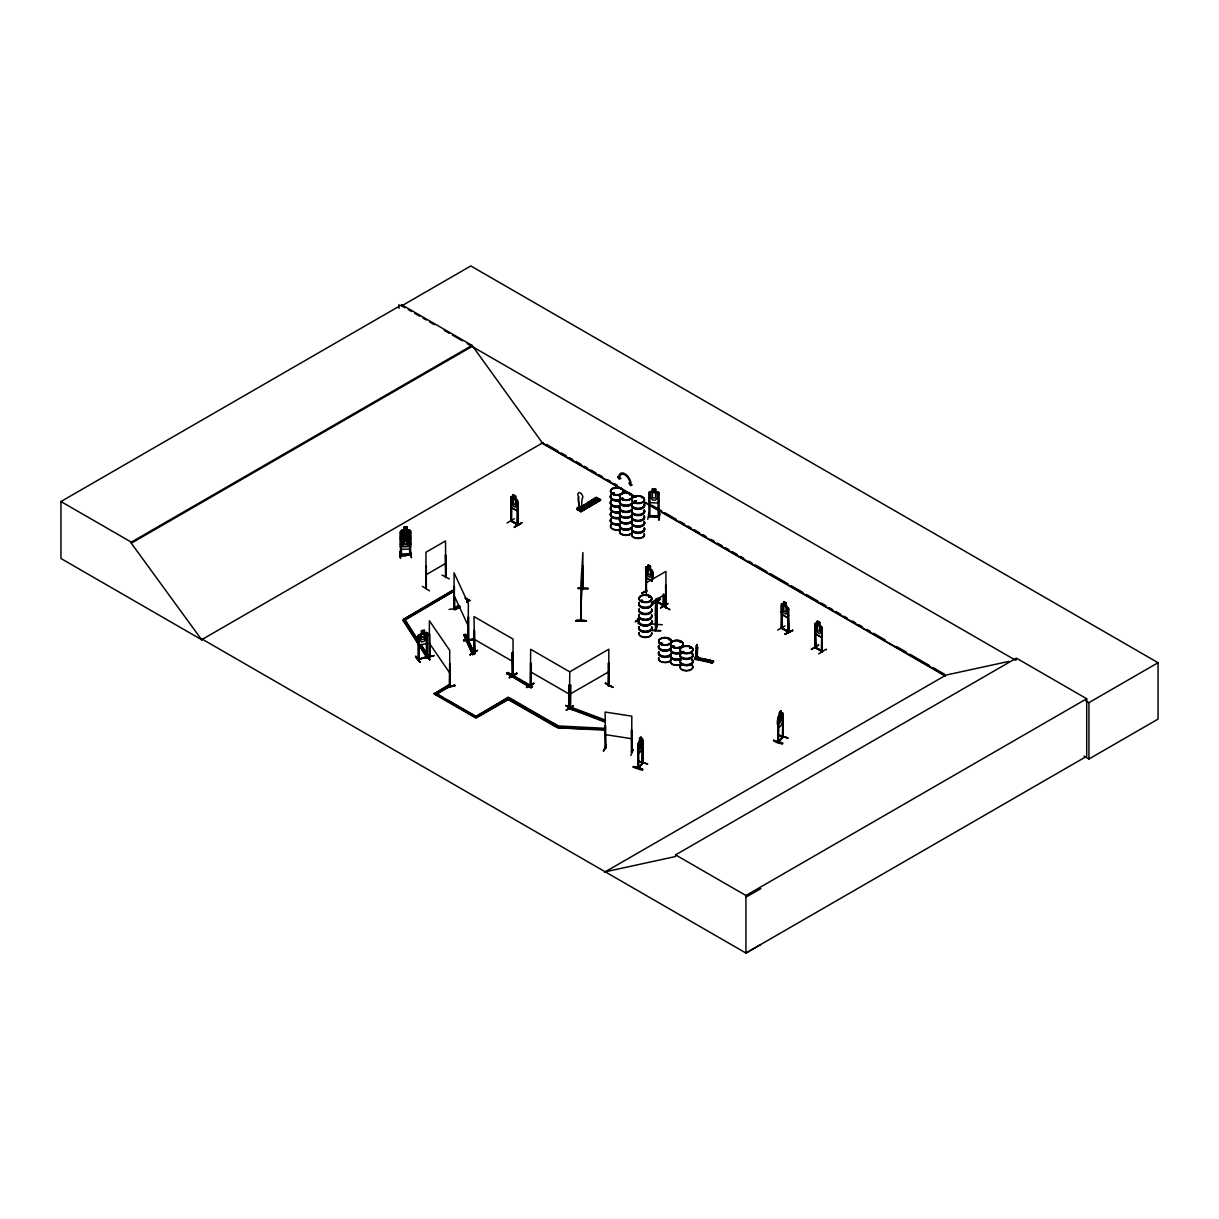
<?xml version="1.0" encoding="UTF-8"?>
<svg xmlns="http://www.w3.org/2000/svg" width="1219" height="1219" viewBox="0 0 1219 1219"><rect width="100%" height="100%" fill="white"/><g stroke="black" fill="none" stroke-linecap="round" stroke-linejoin="round"><path stroke-width="1.5" d="M575.871 620.623C578.339 618.49 598.529 622.315 575.856 620.959L586.232 620.761M655.898 630.452L655.868 600.54L655.761 630.573L657.254 624.372M655.837 630.452L657.361 624.722L656.767 625.286L656.843 600.418L657.209 625.195M697.527 648.417L697.253 657.117L696.232 658.306L695.79 650.337M656.812 611.222L656.843 607.854L655.654 615.793L655.395 613.599M581.402 509.405L582.072 498.739A3.459 2.011 59.5 0 0 582.072 494.746A3.459 2.011 59.5 0 0 578.583 492.781A3.459 2.011 59.5 0 0 578.583 496.773C576.511 502.213 582.956 509.496 577.059 507.653L577.562 509.786L597.676 498.464L577.76 509.694M581.265 597.6L581.295 620.623M583.231 566.805L583.231 589.417L583.261 566.256M696.643 656.691L695.424 656.355L695.759 657.544M696.049 648.645L696.567 644.699M696.369 658.336L696.43 645.552M695.973 656.386L696.552 656.66M697.558 647.883L697.298 649.575M643.16 763.079L638.726 767.132M660.683 630.924L652.074 630.558M778.484 719.012L778.316 742.188L778.804 719.103M580.884 606.971L582.895 575.109M656.691 600.159L655.38 606.224L655.395 630.528L656.873 624.692M713.405 661.582L695.5 658.153L695.577 656.691M580.274 507.5L579.985 506.906M429.652 656.645L430.124 657.483L429.728 634.383M449.72 686.663L449.72 650.413L429.393 620.745L429.332 657.087L430.124 656.904M450.07 685.733L449.841 685.291M417.919 659.372L419.123 659.296L418.879 636.577L418.026 636.806L418.071 659.57L426.345 656.645M604.563 730.151L558.073 727.819L558.256 725.945L508.308 697.116L474.541 717.305M642.23 749.533L638.314 753.555L642.184 749.487L642.733 746.241M782.857 720.124C780.709 731.43 774.796 727.423 778.469 716.223M422.368 586.385L429.545 590.804M660.698 630.543L652.135 630.284M649.834 493.863L648.874 494.015L649.834 493.863L649.91 516.627C644.501 514.57 663.608 516.917 657.97 516.033M648.919 499.836L649.971 502.655L657.925 503.02L659.083 500.323L657.925 503.02M647.777 519.355L648.752 513.397M655.685 491.775L655.7 488.941L652.302 488.819L652.302 491.592L650.733 492.522L650.733 497.702L652.424 500.019L655.578 500.186L657.27 498.068L657.27 492.887L655.578 491.866L655.593 489.032L652.424 488.91L652.424 491.699L648.919 492.4L648.965 516.643L659.083 517.13L659.083 492.872L655.593 491.806M659.083 492.872L657.894 491.836M658.077 494.304L659.007 494.365L658.077 494.304L658.138 517.13L659.007 517.161M659.586 513.58L658.61 519.995L659.647 513.626M659.174 520.01L659.677 513.976M695.958 656.721L697.969 656.553L696.415 656.584M633.194 767.132C637.903 764.542 651.952 774.796 633.225 767.041M633.423 766.797L642.581 769.692M773.562 740.329C792.518 744.641 777.128 745.038 773.593 740.253M773.562 740.634L782.446 743.773M591.55 503.234L591.23 502.365M620.425 489.032L621.187 489.398M621.858 498.327L621.858 499.15M622.269 499.059C623.945 498.906 620.562 497.474 623.549 498.891M629.4 494.335L630.193 494.792M633.667 502.03L635.145 501.375M634.322 502.198L635.312 501.893M635.602 502.03L634.794 501.253M641.941 497.794L642.352 497.535M642.184 497.398L641.621 497.322M642.108 600.54C641.392 602.003 641.575 599.184 642.108 601.226M642.55 600.388L642.657 601.287M648.767 596.929L649.575 596.472L648.919 596.868M649.239 596.243L649.102 596.853M649.666 596.868L648.95 596.259M661.17 643.114L660.744 643.937M661.917 643.678L660.683 643.556M662.542 643.556L660.805 643.815M669.231 639.701L668.347 639.305L669.399 639.472M672.705 645.948L673.558 645.75M674.031 646.71L673.193 645.75M673.528 646.771L673.726 645.78M680.751 641.773L680.598 642.565L680.431 641.773M680.598 642.337L680.05 642.154M682.32 652.409L682.503 651.54L683.219 652.104M683.996 652.15L683.189 652.058M690.746 647.655L689.771 647.99M690.701 647.883L689.71 647.731L690.746 647.99M655.974 600.708L656.477 598.605L656.34 612.624M655.974 601.622L656.264 600.464M655.67 604.578L656.34 602.445M656.812 600.053L656.34 601.531M655.883 609.439L656.34 607.626M606.315 745.418L603.42 751.239L606.072 745.464M655.898 629.629L655.334 630.497L655.319 629.583M662.313 624.753L651.997 624.037M424.684 657.894L434.299 655.639M579.269 507.302L579.345 508.125M712.429 662.831L694.784 659.311L694.998 657.818L711.424 661.536M712.064 663.456L713.481 661.064L711.728 660.637L710.387 662.679L711.728 660.637M713.145 661.947L713.481 661.064M566.088 705.938C588.945 719.393 550.546 696.415 573.494 709.763M573.463 710.144L566.119 705.557M579.726 507.774L580.015 507.013L578.339 507.089L578.339 509.557L578.507 506.982M454.397 586.446L454.23 609.607L453.818 608.144L458.694 605.325M468.721 638.954L468.721 639.868L468.446 616.738L468.279 639.899L468.34 603.603L454.047 572.793L454.154 609.53M517.008 510.7L517.968 508.491M510.67 504.376L511.416 507.561L517.054 510.822L517.877 508.43M652.043 581.189L652.866 571.406L646.42 566.759L645.735 567.384M787.764 617.85L788.586 615.565L787.672 617.896L782.034 614.65L781.379 611.405M822.246 635.008L821.347 637.339L815.709 634.078L815.039 630.848M409.386 546.402L410.635 543.628L409.477 546.493L401.508 546.706L400.563 543.979M403.839 529.991L400.442 531.088L400.472 546.615L401.508 549.342L409.477 549.053L410.635 546.188L410.62 530.707L407.237 529.899M400.442 538.524L401.493 541.251L409.462 541.023L410.635 538.234M415.42 656.797C426.985 669.444 413.774 656.401 415.908 656.264M639.487 741.259L638.634 743.057L638.726 767.863L637.857 767.391L638.695 766.98M779.611 715.142L779.52 712.338L781.227 710.647L779.52 712.338L778.758 716.94L779.566 723.476L781.897 718.783L781.074 710.768M507.028 522.981L514.357 518.761M642.017 593.363L646.436 590.788M605.203 747.43L605.508 748.603L605.127 725.747M631.351 729.8L631.64 752.672L631.716 730.074M631.213 751.971L631.838 752.367M630.772 755.46L633.423 749.685M777.661 630.071L785.051 625.941M811.321 649.498L818.711 644.912L811.397 649.148M470.092 654.862L477.36 650.611M526.745 687.577L534.029 683.295L530.326 685.642M653.11 603.771L660.408 599.169M706.167 660.622L705.603 660.546M418.285 658.717L418.742 658.275M427.519 656.386L426.543 656.614M474.74 653.247L473.993 630.269L474.115 652.835M512.041 674.305L513.153 674.564L512.056 674.503M513.016 675.311L513.047 639.122L473.993 616.57L474.663 653.171M531.149 685.276L530.326 684.819L530.996 686.099L530.646 662.984L530.402 685.764L530.646 649.27L569.715 671.837L608.845 649.194L608.784 685.459M604.472 721.861L569.41 708.666L569.456 685.688L570.431 685.063L568.801 685.307L568.694 707.843L568.968 706.837L570.187 707.325M569.959 707.37L570.766 706.898L569.806 707.111M570.431 706.807L569.959 708.193L570.035 685.596M657.254 625.195L656.691 601.013M656.797 601.942L664.065 606.041L664.233 594.567M663.319 594.339L663.319 605.706L663.715 604.639M657.011 601.729L664.294 605.813L663.486 604.594M399.923 552.055L400.457 558.028M400.457 557.708L399.984 551.704L400.533 558.15M511.264 520.65C507.272 519.157 529.168 531.682 510.883 520.909M517.13 524.033C526.334 528.269 500.643 515.119 517.161 524.079M515.561 495.904L516.597 505.565L515.393 507.089L513.153 505.794L511.95 502.883L513.153 494.518L515.561 495.904L515.485 498.723L517.968 501.039L517.633 524.719M781.364 628.242L782.141 603.42L788.586 608.113L788.586 632.371L781.272 628.212L781.379 603.969M781.836 627.739L782.248 628.394M821.545 650.626L822.505 650.839L814.901 647.609L815.039 623.412L815.816 622.863L822.17 627.602L822.246 651.799L822.17 627.556L821.332 626.139M815.999 647.076L815.237 646.603M815.999 647.899L815.252 624.92L815.74 648.051M822.246 650.976L821.423 651.373L821.774 628.684M638.223 767.711L643.16 762.256L642.306 762.591M642.215 763.49L642.108 738.333L637.857 743.971L638.421 753.586M643.068 763.185L642.748 740.451L642.261 763.536M778.347 740.771L777.996 742.097L782.933 736.017M778.819 741.685L778.042 741.213M782.446 737.297L783.284 736.962L778.347 741.594M642.565 769.235L633.438 766.446M608.479 685.992L608.769 684.59L608.555 685.962M425.919 588.472L425.98 552.237L445.514 540.962L445.773 577.364M629.522 494.853L629.659 494.259M633.667 501.74L634.459 501.405M634.093 501.42L634.474 502.243M641.788 600.251L640.981 601.028M648.615 596.624L649.392 596.518L648.615 596.792M648.721 596.761L649.437 596.518M660.637 643.495L661.445 643.022M669.322 639.64L668.698 639.289M672.766 646.116L673.558 646.71M683.935 652.043L682.381 652.287M694.998 657.818L696.75 658.245L696.643 659.372L697.969 656.553M707.249 659.753L705.496 659.129L704.155 660.972M707.249 659.555L705.923 661.399M708.803 659.936C705.938 664.858 708.727 657.879 710.555 660.546M710.555 660.348L709.229 662.191M408.822 541.465L407.131 543.735L403.961 543.857L402.27 541.693M424.486 632.783L427.61 632.981L426.543 643.464L419.168 645.232L418.208 635.267L421.378 633.56M400.259 554.234L401.188 554.142M400.259 555.056L401.417 555.224L401.295 532.474L400.365 532.49L400.487 555.315L400.472 554.157M409.554 532.231L410.513 532.413L409.554 532.231L409.691 555.041C412.296 551.658 404.998 558.5 400.487 555.285M409.691 555.011L410.605 554.752M638.36 745.129L638.238 768.305L638.238 745.708M643.068 740.558L642.306 740.939M638.665 761.25L647.761 764.1L638.421 761.113M642.748 763.003L638.375 767.406M638.329 768.214L643.068 763.109M778.484 716.3L782.857 712.688L782.705 737.525L782.888 714.334L783.284 736.962L778.453 742.097M782.385 737.419L782.888 714.334M783.207 714.441L782.43 714.822M778.591 735.331L787.916 738.028L778.789 735.133M787.916 738.028L778.56 734.981M400.457 536.619L401.539 535.522L409.432 535.309L410.635 536.238L407.237 535.111M400.579 536.65L403.961 535.598L402.27 536.512L402.27 544.314L403.977 546.478L407.131 546.371L408.837 544.085L408.822 536.284L407.131 535.415M579.391 508.079L578.842 507.5L581.554 509.313M609.165 685.642L609.089 663.045L608.174 663.288L608.357 686.023L609.089 663.045M605.569 720.17L570.507 706.974L569.41 707.949L604.472 721.145M569.41 708.666L570.507 707.69L570.431 685.063M657.97 516.856L658.184 515.987L649.681 515.85M454.017 609.119L454.717 609.561L454.641 597.828M589.6 502.365L589.326 503.249M589.432 502.746L591.413 502.731M591.428 503.157L589.63 503.31M591.245 503.538L591.535 502.655M401.219 554.477L401.417 555.224M410.62 554.142L400.304 554.462L410.407 554.173M409.386 529.854L410.513 530.814L410.62 554.95M605.462 748.588L605.584 725.808M612.624 493.558L614.391 493.223M641.072 600.586L642.123 600.388M683.539 651.495L682.137 652.043M683.478 651.967L682.731 651.693M510.746 521.168L510.746 496.895L511.553 496.453M646.436 591.901L645.659 567.307L648.066 567.704M781.379 604.091L782.171 603.527M642.672 763.582L642.733 738.805M638.543 622.071L637.979 623.336L639.244 623.96M638.543 622.543L639.244 623.488M639.259 622.223L639.426 623.199M639.259 622.696L639.426 623.671M600.647 500.14L580.96 511.675L600.662 500.125L596.457 497.809M597.371 497.962L579.101 508.11M597.417 498.144L596.624 497.702M598.057 500.384L579.741 510.974L580.793 511.401L600.373 499.638L596.655 497.565M600.357 499.348L580.518 511.447L580.762 509.74L582.743 508.567L580.473 509.588L580.473 510.761L577.334 508.993L579.33 506.647M600.175 499.881L580.549 511.462M426.315 565.753L426.315 588.64M445.514 577.562L445.514 554.675L445.834 577.379M442.04 575.078L449.369 578.934M665.589 585.303L665.848 607.991L666.168 585.257M662.603 605.432L669.962 609.698L662.45 605.508M578.583 496.773L579.055 508.049L579.04 506.479M580.153 507.089L595.055 498.708M587.588 502.609C598.499 507.409 582.301 503.203 589.569 501.436L593.272 503.828L589.569 501.436M591.352 500.399C602.262 505.184 586.065 500.979 593.333 499.226L597.036 501.603L593.333 499.226M594.674 498.434C605.584 503.234 589.386 499.028 596.655 497.261M595.314 499.013L577.242 509.603L577.958 509.999M579.741 510.974L599.657 499.226M473.917 651.952L474.42 653.399L474.663 630.65M474.115 652.028L474.359 652.531M470.153 654.984L477.421 650.26L470.153 654.512M512.757 675.524L512.391 652.439L512.742 675.555L513.123 674.518M531.149 686.099L531.316 663.365M512.132 675.143L512.391 652.439M517.054 673.574L509.359 677.612L516.688 672.964M517.024 673.513L509.466 677.612M509.359 677.612L516.704 673.33M653.171 603.893L660.454 599.169L653.171 603.42M663.319 604.822L657.513 601.714L664.309 605.066M660.546 608.098L667.921 603.832M660.591 607.656L667.875 603.435M533.678 683.204L526.395 687.455L529.153 686.327M605.355 683.387L613.127 687.348L605.767 683.143M573.326 705.618L566.027 710.327L573.372 706.03M402.27 539.133L403.977 538.158L400.457 539.118L401.584 538.173L409.401 537.96L410.529 538.844M202.537 639.32L201.744 639.792L60.95 558.5L60.95 501.542L401.721 304.796L472.073 345.404L542.425 442.985L636.135 497.093M401.721 304.796L401.721 305.847L470.824 265.955L1158.05 662.725L1158.05 719.103L1088.948 758.995L1084.011 756.13M60.95 501.542L131.302 542.15L472.073 345.404M760.839 944.542L745.921 953.045L202.445 639.274L201.638 639.731L131.302 543.202L472.073 346.455M201.638 639.731L543.217 442.527M510.746 496.895L513.229 497.428L513.229 494.655M510.959 498.403L511.035 520.924M517.633 523.896L517.252 524.932L517.481 502.167L518.136 525.008M518.136 502.548L517.222 502.319M511.416 507.561L517.146 510.776M425.98 574.789L445.514 563.513M514.418 526.867C537.244 514.22 498.784 536.436 521.793 522.707M403.565 619.298L452.386 590.407L453.818 591.215L404.982 620.121L403.093 620.517L453.818 591.215M405.196 618.353L452.386 591.108L453.818 591.931M455.434 607.9L458.694 606.026M454.017 608.174L455.236 608.951L460.127 606.133M466.633 602.384L469.879 600.495L465.201 598.499M453.818 608.845L455.236 609.668L460.127 606.849M645.659 567.307L646.36 591.855L646.619 569.151L645.689 568.923L646.39 595.832M434.055 693.23L475.974 717.427L509.725 698.639L475.974 718.128L434.055 693.931L448.714 684.773L450.131 685.596L435.488 694.754L450.131 686.297L448.714 685.474L435.686 692.986M650.382 569.136L650.55 566.271L648.142 564.885L646.939 573.25L648.142 576.16L650.382 577.456L651.586 575.932L651.586 570.751L650.382 569.136L652.104 569.943L652.79 578.842M645.659 574.743L646.405 577.943L652.119 581.143M652.211 580.198L652.455 572.534L653.125 578.553M653.125 572.915L652.211 572.686M646.405 577.943L652.074 581.021M646.39 582.682L665.924 571.406L665.879 608.007M646.619 590.865L645.613 590.606L646.436 591.078M646.481 590.468L641.682 593.242L646.695 590.925M506.601 673.254L508.033 672.431L532.444 686.526L531.012 688.049L506.601 673.254L531.012 687.348L532.444 686.526M506.601 673.955L508.033 673.132L527.553 684.408M651.266 602.415L665.924 593.958M637.491 618.703C641.103 618.46 631.213 624.585 638.786 619.465M635.389 621.431L639.305 619.755L635.389 621.903M476.157 716.376L508.308 697.817L541.983 717.26M508.003 698.578L509.435 697.756L508.003 699.295L556.824 726.768L558.256 725.945L604.731 728.292M569.776 694.297L608.845 671.745M508.003 699.295L556.824 727.484L558.256 726.661L569.41 727.225M786.026 603.07L783.771 601.592L783.771 604.548L782.583 604.776L782.583 609.957L783.771 612.867L786.026 614.163L787.215 612.639L786.179 602.978L786.103 605.797M781.989 606.011L781.333 605.63L781.943 628.562M787.885 632.006L788.099 609.241L788.83 632.219L781.562 627.983L788.51 631.503M788.754 609.622L787.84 609.393M782.065 628.014L788.586 631.549M785.051 633.941L792.777 630.391L785.097 634.002M792.472 630.177L785.051 634.413L792.761 630.36M817.37 621.081L816.242 629.4L817.446 632.311L819.686 633.606L820.89 632.082L819.854 622.421L817.37 621.081L817.446 623.808M819.777 622.467L817.446 621.218M822.429 629.065L821.515 628.821M815.709 634.078L821.377 637.171M815.74 647.457L822.063 650.916M818.711 653.841L826.086 649.178L826.452 649.849M604.441 872.286L946.02 675.067L1008.951 661.384M605.233 871.814L675.585 856.515L675.585 854.885L1016.356 658.138L1086.708 698.746L1086.708 756.298L745.921 953.045L745.921 895.493L1086.708 698.746M1016.356 659.769L1015.564 660.241L467.167 343.621M1085.687 700.727L1088.948 702.616L1158.05 662.725M648.904 515.546L649.849 515.53L649.681 516.673M648.904 516.368L659.007 516.856M745.921 897.138L760.839 888.636M622.879 499.059L621.919 499.028M634.2 501.649L635.069 501.649M642.611 601.165L641.042 600.921M418.102 659.296L427.397 656.965M418.94 659.372L418.879 636.577M705.237 659.921L706.41 660.104M426.437 634.657L427.442 634.627L426.437 634.657L426.62 657.437L426.589 634.84M419.016 636.775L418.026 636.806M430.094 659.647L426.909 655.502M421.332 630.726L424.441 629.949L424.38 632.89L425.949 633.423L425.949 638.604L424.38 641.224L421.469 641.956L419.915 640.127L419.915 634.947L421.469 633.621L421.378 630.787M589.844 502.502L590.986 502.487M591.017 503.401L589.859 503.417M613.02 493.009L614.026 493.009M613.98 493.893L612.867 493.802M661.262 643.205L662.207 643.571L661.612 642.962M673.056 646.116L673.985 646.42M449.308 686.251L449.704 663.532L450.055 686.51M446.657 687.44L454.748 685.139L445.331 688.049M446.931 687.729L454.931 685.825M403.093 619.816L427.061 657.209L428.936 657.513L427.061 657.91L403.093 620.517M663.486 605.416L663.563 594.186M517.405 524.673L517.481 502.167M645.872 590.453L646.329 591.901M781.516 627.16L781.699 627.236M815.13 623.488L815.237 647.426L822.429 651.586M821.697 651.19L821.774 636.196M426.635 656.584L427.397 656.142M449.049 609.409L459.167 608.022M463.555 640.219L473.688 639.426L463.57 640.295M473.688 639.396L463.708 640.981M463.769 634.718L465.704 634.413L474.648 653.674L472.698 654.679L463.769 634.718L472.698 654.679M463.769 635.419L465.704 634.413M472.698 653.978L474.648 653.674M400.472 555.011L410.513 554.965M426.711 657.391L427.29 634.429M418.208 659.555L427.534 657.148L427.61 632.981M605.416 683.265L612.791 687.47M631.655 752.641L631.808 716.163L605.127 712.048L605.63 748.375M622.315 498.175L623.549 498.586M569.41 708.239L569.776 671.745M815.618 648.005L815.374 646.679M403.855 532.733L407.237 532.612M407.131 532.703L403.961 532.825L403.977 544.253L407.131 544.146L407.116 530.92L403.961 531.012L403.855 538.067M407.253 535.171L403.855 535.507M403.961 536.451L407.131 536.345M407.253 537.945L410.635 538.737M403.977 539.072L407.131 538.966M403.961 541.632L407.131 541.526M403.839 527.217L407.222 527.05L407.116 529.991L408.822 530.859L408.822 536.04L407.116 538.31L403.961 538.402L402.255 536.238L402.255 531.057L403.961 530.082L403.839 527.157L407.237 527.126M401.523 530.067L409.432 529.762M403.961 536.192L407.116 536.101M409.462 541.023L401.493 541.251M410.346 551.872L411.443 557.83L410.346 551.399M577.913 588.503L588.259 588.701M582.865 589.402L582.895 552.557L580.884 584.419L580.869 620.745M575.871 620.684L586.232 620.837M580.564 727.773L593.577 728.429M604.563 729.45L558.073 727.819M657.833 491.988L650.047 491.562L649.041 492.446L649.041 499.836M613.706 493.025L612.715 493.695M577.075 509.313L581.052 511.706M429.652 659.692L425.37 653.856M605.127 734.6L631.808 738.714M429.697 656.675L430.155 657.452L430.078 645.735M697.664 647.472L697.116 646.878L697.695 647.914M697.862 657.468L696.11 657.056L713.572 661.338L695.927 657.59M694.998 658.61L712.521 662.816M777.89 717.823L778.042 742.036M642.108 738.333L641.057 739.689L641.011 736.733L639.381 738.455L639.533 741.289L637.766 743.94L637.857 768.214M641.103 739.537L640.95 747.978L639.442 749.594L638.634 748.237M663.867 605.965L663.989 594.72M569.075 707.66L569.044 685.154M577.532 710.327L570.279 707.629L570.69 685.215M581.036 711.637L602.064 719.56M788.144 630.97L788.48 632.371M633.971 502.167L634.901 502.441A6.461 3.733 0 0 0 633.484 503.005M407.131 538.036L408.837 538.905M578.507 509.451L579.65 510.091L579.452 507.5M401.721 305.847L404.998 307.737M408.274 309.626L411.55 311.515M414.81 313.405L419.717 316.239M422.993 318.129L426.269 320.018M429.545 321.907L434.452 324.742M444.265 330.41L449.171 333.244M452.447 335.134L462.26 340.787M546.508 444.417L558.012 451.06M561.304 452.965L566.241 455.815M569.517 457.704L572.808 459.609M576.099 461.498L581.036 464.348M584.328 466.252L587.604 468.157M590.895 470.046L595.832 472.896M599.123 474.8L602.399 476.69M607.336 479.539L610.628 481.444M613.919 483.333L617.195 485.238M651.723 505.169L661.597 510.868M664.873 512.757L676.393 519.401M679.669 521.305L684.606 524.155M687.897 526.044L691.188 527.949M694.48 529.854L699.401 532.688M702.693 534.592L705.984 536.497M710.906 539.331L714.197 541.236M717.488 543.141L722.425 545.99M725.716 547.88L728.992 549.784M732.284 551.674L737.221 554.523M740.512 556.428L743.788 558.317M748.725 561.167L752.016 563.071M755.308 564.961L766.812 571.604M770.103 573.509L788.19 583.947M791.466 585.851L802.986 592.495M806.262 594.384L817.781 601.043M821.057 602.933L825.994 605.782M829.286 607.687L832.577 609.576M835.868 611.481L840.79 614.33M844.081 616.22L847.373 618.124M852.294 620.974L855.586 622.863M858.877 624.768L862.168 626.657M867.105 629.507L870.381 631.412M873.673 633.301L885.177 639.96M896.696 646.603L906.555 652.287M909.846 654.192L929.579 665.574M932.855 667.479L944.375 674.122M644.348 501.832L945.213 675.539M541.343 442.832L635.358 497.123M643.617 501.878L945.456 676.149M783.695 601.637L786.179 602.978M787.703 617.728L782.171 614.544L781.455 611.435M788.769 632.143L788.099 609.241M815.039 647.685L822.17 651.754M648.142 565.067L650.382 566.363M511.477 496.499L517.008 499.699M637.491 619.176L638.786 619.922M465.201 597.798L469.879 600.495M473.993 639.122L513.047 661.673M530.646 671.837L569.715 694.388M403.565 618.597L418.955 641.224M545.228 719.134L558.256 725.945M438.535 694.876L443.411 697.695M446.672 699.569L475.974 716.482L436.905 693.931M675.585 854.885L745.921 895.493M659.007 516.094L658.854 517.176M425.37 654.313L429.56 659.784M415.831 656.325L420.098 662.207M415.77 656.706L419.961 662.176M426.452 632.204L418.208 635.267M434.132 655.456L424.715 657.559M454.946 685.87L454.748 685.139M429.743 657.513L429.332 656.264M429.393 643.297L449.72 672.964M420.951 644.333L428.936 656.797M416.959 638.817L404.982 619.42M420.951 645.049L428.936 657.513M454.047 595.344L468.34 626.155M466.45 636.729L474.648 654.374M400.457 544.055L401.508 546.706M400.457 546.554L401.508 549.342M473.566 639.076L463.57 640.615M697.055 644.455L697.253 646.908M777.951 725.198L778.545 727.469M655.639 610.414L655.883 611.664L656.477 598.605M401.295 532.474L400.365 532.49M1088.948 702.616L1088.948 758.995M821.438 650.519L821.438 651.327M788.419 608.159L788.419 615.549M782.248 613.386L782.324 628.455M781.135 710.616L781.181 713.572M657.681 598.346L657.407 602.308L657.437 598.499M582.743 508.567L582.743 510.045M582.453 508.414L582.453 509.588M511.63 506.312L511.447 521.534L511.37 498.937M468.462 600.388L467.029 601.211M398.963 304.582L398.963 308.316M131.302 542.15L131.302 543.202M639.152 614.757A6.43 3.718 0 0 0 645.369 619.435A6.43 3.718 0 0 0 651.586 614.757A6.476 3.733 0 0 1 645.369 619.602A6.476 3.733 0 0 1 639.122 614.894M651.601 603.664A6.445 3.718 0 0 1 645.369 608.357A6.445 3.718 0 0 1 639.137 603.664M651.601 602.628A6.445 3.718 0 0 1 645.369 607.306A6.445 3.718 0 0 1 639.137 602.628M651.601 609.881A6.445 3.718 0 0 1 645.369 614.574A6.445 3.718 0 0 1 639.137 609.881M651.693 609.515A6.552 3.779 0 0 1 645.369 614.269A6.552 3.779 0 0 1 639.046 609.515M651.693 609.195A6.552 3.779 0 0 1 645.369 613.949A6.552 3.779 0 0 1 639.046 609.195M651.601 608.845A6.445 3.718 0 0 1 645.369 613.538A6.445 3.718 0 0 1 639.137 608.845M651.693 603.283A6.552 3.779 0 0 1 645.369 608.052A6.552 3.779 0 0 1 639.046 603.283M651.693 602.963A6.552 3.779 0 0 1 645.369 607.732A6.552 3.779 0 0 1 639.046 602.963M651.616 615.336A6.476 3.733 0 0 1 645.369 620.044A6.476 3.733 0 0 1 639.122 615.336M651.586 615.671A6.43 3.718 0 0 1 645.369 620.334A6.43 3.718 0 0 1 639.152 615.671M651.586 632.493A6.43 3.718 0 0 1 645.369 637.171A6.43 3.718 0 0 1 639.152 632.493M651.601 621.4A6.445 3.718 0 0 1 645.369 626.094A6.445 3.718 0 0 1 639.137 621.4M651.601 620.364A6.445 3.718 0 0 1 645.369 625.042A6.445 3.718 0 0 1 639.137 620.364M651.601 627.617A6.445 3.718 0 0 1 645.369 632.311A6.445 3.718 0 0 1 639.137 627.617M651.693 627.252A6.552 3.779 0 0 1 645.369 632.006A6.552 3.779 0 0 1 639.046 627.252M651.693 626.932A6.552 3.779 0 0 1 645.369 631.686A6.552 3.779 0 0 1 639.046 626.932M651.601 626.581A6.445 3.718 0 0 1 645.369 631.274A6.445 3.718 0 0 1 639.137 626.581M651.693 621.02A6.552 3.779 0 0 1 645.369 625.789A6.552 3.779 0 0 1 639.046 621.02M651.693 620.7A6.552 3.779 0 0 1 645.369 625.469A6.552 3.779 0 0 1 639.046 620.7M651.601 632.844A6.445 3.718 0 0 1 645.369 637.537A6.445 3.718 0 0 1 639.137 632.844M644.257 515.759A6.415 3.703 0 0 1 638.055 520.422A6.415 3.703 0 0 1 631.853 515.759M644.394 504.3A6.552 3.779 0 0 1 638.055 509.054A6.552 3.779 0 0 1 631.732 504.3M633.423 502.594A6.552 3.779 0 0 1 636.364 501.618M644.302 504.666A6.461 3.733 0 0 1 638.055 509.374A6.461 3.733 0 0 1 631.823 504.666M644.394 503.98A6.552 3.779 0 0 1 638.055 508.734A6.552 3.779 0 0 1 631.732 503.98M633.423 502.274A6.552 3.779 0 0 1 636.364 501.299M644.287 503.63A6.445 3.718 0 0 1 638.055 508.323A6.445 3.718 0 0 1 631.838 503.63M633.499 501.969A6.445 3.718 0 0 1 636.394 500.994M644.287 510.898A6.445 3.718 0 0 1 638.055 515.576A6.445 3.718 0 0 1 631.838 510.898M644.394 510.517A6.552 3.779 0 0 1 638.055 515.287A6.552 3.779 0 0 1 631.732 510.517M644.394 510.197A6.552 3.779 0 0 1 638.055 514.967A6.552 3.779 0 0 1 631.732 510.197M644.302 509.847A6.461 3.733 0 0 1 638.055 514.54A6.461 3.733 0 0 1 631.823 509.847M644.318 516.109A6.476 3.733 0 0 1 638.055 520.803A6.476 3.733 0 0 1 631.808 516.109M644.257 516.688A6.415 3.703 0 0 1 638.055 521.351A6.415 3.703 0 0 1 631.853 516.688M644.272 533.48A6.43 3.718 0 0 1 638.055 538.158A6.43 3.718 0 0 1 631.838 533.48M644.318 516.368A6.476 3.733 0 0 1 638.055 521.077A6.476 3.733 0 0 1 631.808 516.368M644.302 522.402A6.461 3.733 0 0 1 638.055 527.111A6.461 3.733 0 0 1 631.823 522.402M644.287 521.366A6.445 3.718 0 0 1 638.055 526.059A6.445 3.718 0 0 1 631.838 521.366M644.287 528.635A6.445 3.718 0 0 1 638.055 533.312A6.445 3.718 0 0 1 631.838 528.635M644.394 528.254A6.552 3.779 0 0 1 638.055 533.023A6.552 3.779 0 0 1 631.732 528.254M644.394 527.934A6.552 3.779 0 0 1 638.055 532.703A6.552 3.779 0 0 1 631.732 527.934M644.302 527.583A6.461 3.733 0 0 1 638.055 532.276A6.461 3.733 0 0 1 631.823 527.583M644.394 522.037A6.552 3.779 0 0 1 638.055 526.791A6.552 3.779 0 0 1 631.732 522.037M644.394 521.717A6.552 3.779 0 0 1 638.055 526.471A6.552 3.779 0 0 1 631.732 521.717M644.287 533.861A6.445 3.718 0 0 1 638.055 538.539A6.445 3.718 0 0 1 631.838 533.861M658.778 657.65A6.476 3.733 0 0 0 663.365 662.222A6.476 3.733 0 0 0 671.288 659.586A6.476 3.733 0 0 0 672.858 664.355A6.476 3.733 0 0 0 681.375 664.035M670.618 649.255A6.445 3.718 0 0 1 662.572 650.839A6.445 3.718 0 0 1 658.809 646.436M671.273 647.319A6.461 3.733 0 0 1 663.365 649.956A6.461 3.733 0 0 1 658.793 645.384M658.809 652.653A6.445 3.718 0 0 0 662.572 657.056A6.445 3.718 0 0 0 670.618 655.487A6.445 3.718 0 0 0 673.574 659.616A6.445 3.718 0 0 0 681.36 659.022M670.709 655.152A6.552 3.779 0 0 1 662.526 656.751A6.552 3.779 0 0 1 658.702 652.287M671.364 653.917A6.552 3.779 0 0 1 663.334 656.599A6.552 3.779 0 0 1 658.702 651.967M658.809 651.616A6.445 3.718 0 0 0 663.365 656.172A6.445 3.718 0 0 0 671.258 653.536A6.445 3.718 0 0 0 672.873 658.306A6.445 3.718 0 0 0 681.36 657.986M670.709 648.935A6.552 3.779 0 0 1 662.526 650.535A6.552 3.779 0 0 1 658.702 646.055M671.364 647.7A6.552 3.779 0 0 1 663.334 650.367A6.552 3.779 0 0 1 658.702 645.735M658.778 657.864A6.476 3.733 0 0 0 663.365 662.45A6.476 3.733 0 0 0 671.288 659.799A6.476 3.733 0 0 0 672.858 664.568A6.476 3.733 0 0 0 681.375 664.248M692.133 659.723A6.552 3.779 0 0 1 686.465 665.391A6.552 3.779 0 0 1 680.781 659.723M692.042 660.104A6.445 3.718 0 0 1 686.465 665.696A6.445 3.718 0 0 1 680.872 660.104M692.026 664.964A6.43 3.718 0 0 1 686.465 670.526A6.43 3.718 0 0 1 680.888 664.964M692.057 665.3A6.461 3.733 0 0 1 686.465 670.892A6.461 3.733 0 0 1 680.857 665.3M692.133 653.491A6.552 3.779 0 0 1 686.465 659.174A6.552 3.779 0 0 1 680.781 653.491M692.057 659.068A6.461 3.733 0 0 1 686.465 664.66A6.461 3.733 0 0 1 680.857 659.068M692.057 653.887A6.461 3.733 0 0 1 686.465 659.479A6.461 3.733 0 0 1 680.857 653.887M692.133 659.403A6.552 3.779 0 0 1 686.465 665.071A6.552 3.779 0 0 1 680.781 659.403M692.133 653.171A6.552 3.779 0 0 1 686.465 658.854A6.552 3.779 0 0 1 680.781 653.171M692.042 652.851A6.445 3.718 0 0 1 686.465 658.428A6.445 3.718 0 0 1 680.872 652.851M681.36 651.754A6.445 3.718 0 0 1 672.873 652.074A6.445 3.718 0 0 1 671.212 647.259M681.36 652.805A6.445 3.718 0 0 1 673.574 653.399A6.445 3.718 0 0 1 670.572 649.209M681.421 658.702A6.552 3.779 0 0 1 673.513 659.311A6.552 3.779 0 0 1 670.465 655.045M681.421 658.382A6.552 3.779 0 0 1 673.513 658.991A6.552 3.779 0 0 1 670.465 654.725M681.421 652.485A6.552 3.779 0 0 1 673.513 653.079A6.552 3.779 0 0 1 670.465 648.828M681.421 652.165A6.552 3.779 0 0 1 673.513 652.759A6.552 3.779 0 0 1 670.465 648.508M632.204 514.54A6.415 3.703 0 0 1 624.341 517.161A6.415 3.703 0 0 1 619.801 512.62M631.594 504.361A6.461 3.733 0 0 1 623.518 505.946A6.461 3.733 0 0 1 619.755 501.527M632.219 502.411A6.445 3.718 0 0 1 624.326 505.047A6.445 3.718 0 0 1 619.77 500.491M631.579 510.578A6.445 3.718 0 0 1 623.534 512.148A6.445 3.718 0 0 1 619.77 507.759M631.671 510.243A6.552 3.779 0 0 1 623.488 511.843A6.552 3.779 0 0 1 619.663 507.378M631.671 509.923A6.552 3.779 0 0 1 623.488 511.523A6.552 3.779 0 0 1 619.663 507.058M632.234 508.643A6.461 3.733 0 0 1 624.326 511.279A6.461 3.733 0 0 1 619.755 506.708M631.671 504.026A6.552 3.779 0 0 1 623.488 505.626A6.552 3.779 0 0 1 619.663 501.146M631.671 503.706A6.552 3.779 0 0 1 623.488 505.306A6.552 3.779 0 0 1 619.663 500.826M632.219 514.906A6.445 3.718 0 0 1 624.326 517.542A6.461 3.733 0 0 1 619.755 513.031A6.445 3.718 0 0 0 624.326 517.542A6.461 3.733 0 0 0 632.234 514.951M631.564 516.353A6.415 3.703 0 0 1 623.534 517.923A6.415 3.703 0 0 1 619.801 513.534M619.801 530.356A6.415 3.703 0 0 0 624.341 534.897A6.415 3.703 0 0 0 632.204 532.276A6.476 3.733 0 0 1 624.326 535.065A6.476 3.733 0 0 1 619.74 530.494M631.594 522.098A6.461 3.733 0 0 1 623.518 523.682A6.461 3.733 0 0 1 619.755 519.264M632.219 520.147A6.445 3.718 0 0 1 624.326 522.783A6.445 3.718 0 0 1 619.77 518.227M631.579 528.315A6.445 3.718 0 0 1 623.534 529.884A6.445 3.718 0 0 1 619.77 525.496M631.671 527.979A6.552 3.779 0 0 1 623.488 529.579A6.552 3.779 0 0 1 619.663 525.115M631.671 527.659A6.552 3.779 0 0 1 623.488 529.259A6.552 3.779 0 0 1 619.663 524.795M632.234 526.379A6.461 3.733 0 0 1 624.326 529.016A6.461 3.733 0 0 1 619.755 524.444M632.326 520.848A6.552 3.779 0 0 1 624.296 523.515A6.552 3.779 0 0 1 619.663 518.883M631.671 521.442A6.552 3.779 0 0 1 623.488 523.042A6.552 3.779 0 0 1 619.663 518.563M632.219 532.642A6.445 3.718 0 0 1 624.326 535.278A6.445 3.718 0 0 1 619.77 530.707M620.212 506.403A6.552 3.779 0 0 1 612.319 505.809A6.552 3.779 0 0 1 611.268 501.238M620.166 506.708A6.445 3.718 0 0 1 612.38 506.114A6.445 3.718 0 0 1 611.359 501.634M620.151 511.553A6.415 3.703 0 0 1 612.41 510.974A6.415 3.703 0 0 1 611.389 506.494M620.166 511.934A6.445 3.718 0 0 1 612.38 511.34A6.445 3.718 0 0 1 611.359 506.86M620.212 500.186A6.552 3.779 0 0 1 612.319 499.577A6.552 3.779 0 0 1 611.268 495.021M620.181 505.672A6.461 3.733 0 0 1 612.38 505.077A6.461 3.733 0 0 1 611.344 500.582M620.181 500.491A6.461 3.733 0 0 1 612.38 499.897A6.461 3.733 0 0 1 611.344 495.402M620.212 506.083A6.552 3.779 0 0 1 612.319 505.489A6.552 3.779 0 0 1 611.268 500.918M620.212 499.866A6.552 3.779 0 0 1 612.319 499.257A6.552 3.779 0 0 1 611.268 494.701M620.166 499.44A6.445 3.718 0 0 1 612.38 498.861A6.445 3.718 0 0 1 611.359 494.365M620.212 524.14A6.552 3.779 0 0 1 612.319 523.545A6.552 3.779 0 0 1 611.268 518.974M620.166 524.444A6.445 3.718 0 0 1 612.38 523.85A6.445 3.718 0 0 1 611.359 519.37M620.151 529.29A6.415 3.703 0 0 1 612.41 528.711A6.415 3.703 0 0 1 611.389 524.231M620.151 512.483A6.415 3.703 0 0 1 612.41 511.889A6.415 3.703 0 0 1 611.389 507.424M620.166 529.671A6.445 3.718 0 0 1 612.38 529.076A6.445 3.718 0 0 1 611.359 524.597M620.181 512.193A6.476 3.733 0 0 1 612.365 511.599A6.476 3.733 0 0 1 611.344 507.089M620.212 517.923A6.552 3.779 0 0 1 612.319 517.313A6.552 3.779 0 0 1 611.268 512.757M620.181 523.408A6.461 3.733 0 0 1 612.38 522.814A6.461 3.733 0 0 1 611.344 518.319M620.181 518.227A6.461 3.733 0 0 1 612.38 517.633A6.461 3.733 0 0 1 611.344 513.138M620.212 523.82A6.552 3.779 0 0 1 612.319 523.21A6.552 3.779 0 0 1 611.268 518.654M620.212 517.603A6.552 3.779 0 0 1 612.319 516.993A6.552 3.779 0 0 1 611.268 512.437M620.166 517.176A6.445 3.718 0 0 1 612.38 516.597A6.445 3.718 0 0 1 611.359 512.102M577.928 588.289L588.274 588.472L577.928 588.289M408.517 542.745L407.436 542.866L405.561 540.261L402.62 543.064L404.845 539.667L402.712 536.573L405.516 539.027L408.395 536.375L406.247 539.636L408.517 542.745M609.18 684.773L608.357 685.2L609.18 684.773M640.676 737.632L639.701 739.598L640.676 737.632M640.95 740.588L639.442 742.188L639.442 747.369L640.95 745.754L640.95 740.588M780.815 711.515L779.84 713.481L780.815 711.515M781.074 714.471L779.566 716.071L779.566 721.252L781.074 719.637L781.074 714.471M620.669 478.427L619.161 479.219L617.683 476.72L618.703 477.315A8.701 5.074 59.6 0 1 624.905 473.719A8.701 5.074 59.6 0 1 631.122 484.354L632.143 484.933L630.558 485.68L628.958 483.135L629.994 483.714A7.268 4.236 59.6 0 0 624.814 474.846A7.268 4.236 59.6 0 0 619.633 477.833L620.669 478.427M423.862 630.711L421.987 632.112L423.862 630.711M424.38 633.819L421.469 634.55L421.469 639.731L424.38 639L424.38 633.819M427.61 635.602L418.254 637.948L427.61 635.617M406.552 533.13L404.525 533.191L404.525 534.12L406.552 534.044L406.552 533.13M406.567 535.75L404.54 535.827L404.54 536.741L406.567 536.68L406.567 535.75M406.552 527.69L404.525 527.751L404.525 528.68L406.552 528.619L406.552 527.69M655.014 489.52L652.988 489.413L652.988 490.343L655.014 490.449L655.014 489.52M655.578 492.796L652.424 492.613L652.424 497.794L655.578 497.962L655.578 492.796M785.615 603.298L784.183 602.476L785.615 604.228L785.615 603.298M819.29 622.741L817.842 621.903L819.29 623.671L819.29 622.741M786.026 606.772L783.771 605.477L783.771 610.658L786.026 611.953L786.026 606.772M819.686 626.216L817.446 624.92L817.446 630.086L819.686 631.381L819.686 626.216M649.986 566.591L648.538 565.768L649.986 567.521L649.986 566.591M650.382 570.065L648.142 568.77L648.142 573.951L650.382 575.246L650.382 570.065M514.997 496.224L513.549 495.402L514.997 497.154L514.997 496.224M515.393 499.699L513.153 498.403L513.153 503.584L515.393 504.879L515.393 499.699M642.154 601.592A6.43 3.718 0 0 0 651.799 598.377A6.43 3.718 0 0 0 642.154 595.162A6.43 3.718 0 0 0 642.154 601.592M642.154 602.11A6.43 3.718 0 0 0 651.799 598.895A6.43 3.718 0 0 0 642.154 595.68A6.43 3.718 0 0 0 642.154 602.11M642.139 601.805A6.476 3.733 0 0 0 651.845 598.575A6.476 3.733 0 0 0 642.139 595.329A6.476 3.733 0 0 0 642.139 601.805M634.825 502.624A6.476 3.733 0 0 0 644.531 499.394A6.476 3.733 0 0 0 634.825 496.148A6.476 3.733 0 0 0 634.825 502.624M634.855 503.112A6.415 3.703 0 0 0 644.485 499.912A6.415 3.703 0 0 0 634.855 496.697A6.415 3.703 0 0 0 634.855 503.112M661.826 644.363A6.43 3.718 0 0 0 671.471 641.148A6.43 3.718 0 0 0 661.826 637.933A6.43 3.718 0 0 0 661.826 644.363M661.826 644.881A6.415 3.703 0 0 0 671.456 641.666A6.415 3.703 0 0 0 661.826 638.451A6.415 3.703 0 0 0 661.826 644.881M661.795 644.592A6.476 3.733 0 0 0 671.501 641.362A6.476 3.733 0 0 0 661.795 638.131A6.476 3.733 0 0 0 661.795 644.592M683.234 652.698A6.445 3.718 0 0 0 692.91 649.483A6.445 3.718 0 0 0 683.234 646.253A6.445 3.718 0 0 0 683.234 652.698M683.234 653.247A6.445 3.718 0 0 0 692.91 650.017A6.445 3.718 0 0 0 683.234 646.801A6.445 3.718 0 0 0 683.234 653.247M681.878 652.348A6.476 3.733 0 0 0 692.712 650.672A6.476 3.733 0 0 0 684.788 646.085A6.476 3.733 0 0 0 681.878 652.348M673.574 647.137A6.43 3.718 0 0 0 683.234 643.906A6.43 3.718 0 0 0 673.574 640.691A6.43 3.718 0 0 0 673.574 647.137M673.574 647.655A6.445 3.718 0 0 0 683.249 644.44A6.445 3.718 0 0 0 673.574 641.209A6.445 3.718 0 0 0 673.574 647.655M672.218 646.771A6.476 3.733 0 0 0 683.051 645.095A6.476 3.733 0 0 0 675.113 640.524A6.476 3.733 0 0 0 672.218 646.771M622.757 499.485A6.476 3.733 0 0 0 632.463 496.255A6.476 3.733 0 0 0 622.757 493.009A6.476 3.733 0 0 0 622.757 499.485M621.461 499.379A6.415 3.703 0 0 0 632.204 497.718A6.415 3.703 0 0 0 624.341 493.177A6.415 3.703 0 0 0 621.461 499.379M621.416 499.089A6.476 3.733 0 0 0 632.25 497.428A6.476 3.733 0 0 0 624.326 492.842A6.476 3.733 0 0 0 621.416 499.089M613.706 494.259A6.461 3.733 0 0 0 623.412 491.028A6.461 3.733 0 0 0 613.706 487.798A6.461 3.733 0 0 0 613.706 494.259M613.721 494.746A6.43 3.718 0 0 0 623.381 491.531A6.43 3.718 0 0 0 613.721 488.316A6.43 3.718 0 0 0 613.721 494.746M613.706 494.442A6.476 3.733 0 0 0 623.412 491.211A6.476 3.733 0 0 0 613.706 487.966A6.476 3.733 0 0 0 613.706 494.442"/></g></svg>
